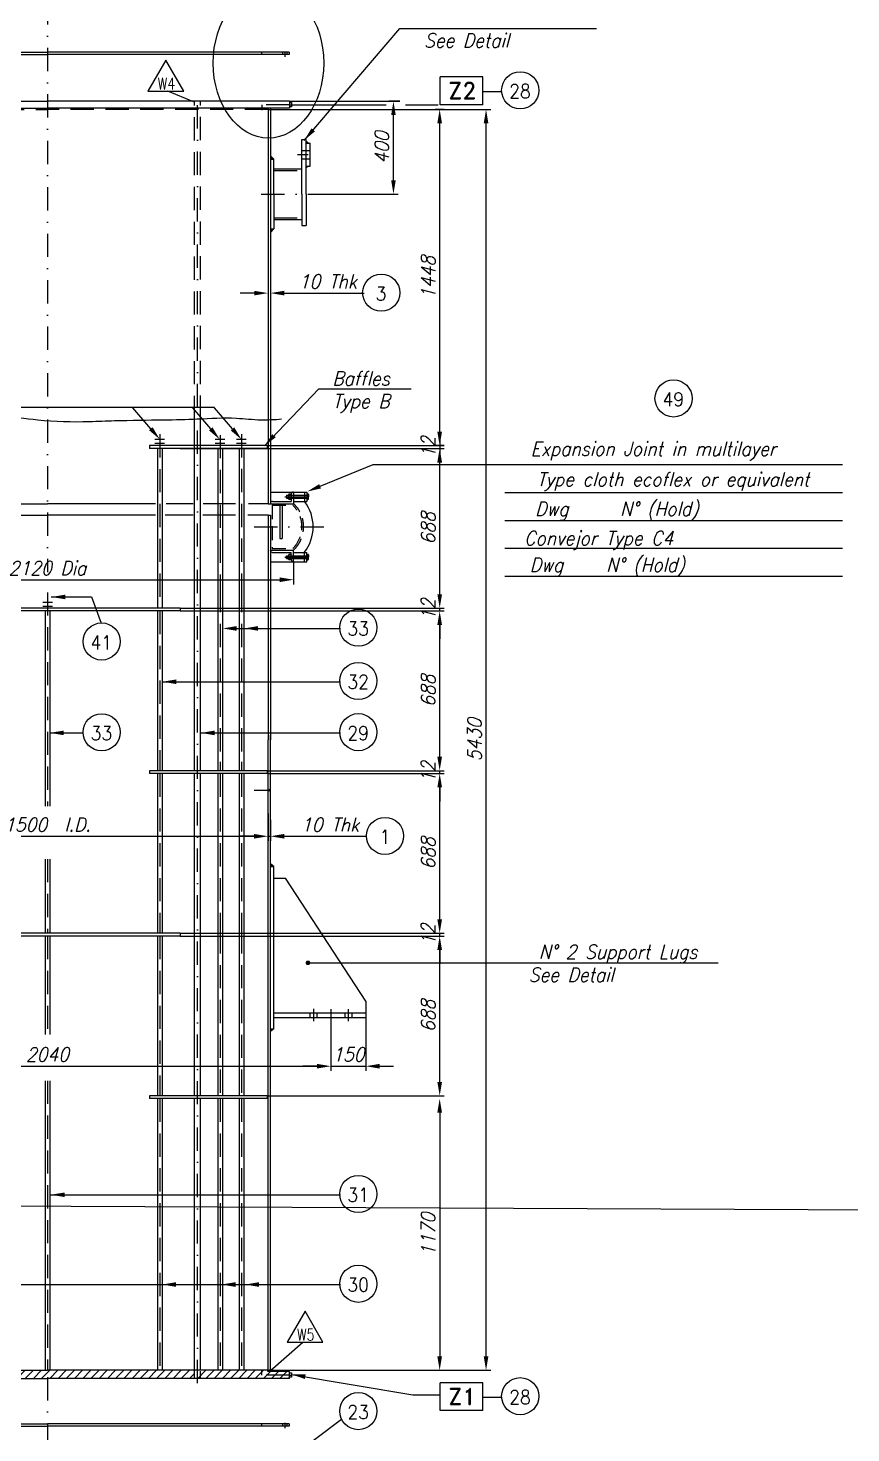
# Model space of a CAD drawing. Extents: x -16931 to 6849, y 1865 to 18685.
# Drawn here: x -13226 to -9685, y 9331 to 15380 of the extents above; entities that cross this region are included whole.
import ezdxf
from ezdxf.enums import TextEntityAlignment as Align

# ---------------------------------------------------------------- set-up
doc = ezdxf.new("R2010")
doc.units = 0
doc.header["$LTSCALE"] = 200
doc.header["$MEASUREMENT"] = 0
for name, pattern in [('CENTER', [2, 1.25, -0.25, 0.25, -0.25]), ('DASHDOT', [1, 0.5, -0.25, 0, -0.25]), ('DASHED', [0.75, 0.5, -0.25]), ('LINEAPUNTO10', [13, 10, -1.5, 0, -1.5])]:
    doc.linetypes.add(name, pattern=pattern)
doc.layers.get('0').update_dxf_attribs({"linetype": 'CONTINUOUS'})
doc.layers.get('Defpoints').update_dxf_attribs({"linetype": 'CONTINUOUS'})
for name, color, linetype in [('1', 4, 'CONTINUOUS'), ('2', 7, 'CONTINUOUS'), ('9', 1, 'LINEAPUNTO10'), ('ASSIEME', 7, 'CONTINUOUS'), ('QUOTA', 2, 'CONTINUOUS'), ('QUOTE', 1, 'CONTINUOUS')]:
    doc.layers.add(name, color=color, linetype=linetype)
doc.styles.add('PIERO', font='Romand', dxfattribs={"height": 3.5})
doc.styles.add('ROMANS', font='romans.shx', dxfattribs={"width": 0.9, "oblique": 15, "height": 60})
doc.styles.add('SIMPLEX2', font='SIMPLEX.shx', dxfattribs={"height": 40})
doc.dimstyles.get("Standard").update_dxf_attribs({"dimscale": 0, "dimtxt": 60, "dimasz": 18.75, "dimexe": 5, "dimexo": 0.0625, "dimgap": 5, "dimtad": 1, "dimdec": 0, "dimrnd": 0.5, "dimdsep": 46, "dimtxsty": 'ROMANS', "dimcen": 2.5, "dimaunit": 1, "dimadec": 0, "dimazin": 0, "dimtfac": 0.9, "dimtdec": 0, "dimtix": 1, "dimtmove": 2, "dimatfit": 3, "dimfxl": 1, "dimtolj": 1, "dimarcsym": 0})

# ---------------------------------------------------------------- blocks, each defined once
blk = doc.blocks.new('*D17')
at = {"layer": 'Defpoints', "color": 0, "linetype": 'Continuous'}
for p in [(-11654, 15065.3), (-11627, 15065.3), (-11985.9, 14665.3)]:
    blk.add_point(p, dxfattribs=at)
at = {"layer": 'QUOTA', "color": 1, "linetype": 'Continuous'}
for p, q in [((-11627, 15065.3), (-11674, 15065.3)), ((-11985.8, 14665.3), (-11634, 14665.3))]:
    blk.add_line(p, q, dxfattribs=at)
at = {"layer": 'QUOTA', "color": 0, "linetype": 'Continuous'}
blk.add_line((-11654, 14725.3), (-11654, 15005.3), dxfattribs=at)
for points in [[(-11664, 15005.3), (-11644, 15005.3), (-11654, 15065.3)], [(-11664, 14725.3), (-11644, 14725.3), (-11654, 14665.3)]]:
    blk.add_solid(points, dxfattribs=at)
at = {"layer": 'QUOTA', "color": 0, "linetype": 'Continuous', "insert": (-11704, 14865.3), "char_height": 60, "attachment_point": 5, "rotation": 90, "style": 'ROMANS'}
blk.add_mtext('\\A1;400', dxfattribs=at)
blk = doc.blocks.new('*D21')
at = {"layer": 'Defpoints', "color": 0, "linetype": 'Continuous'}
for p in [(-12196.5, 10770.3), (-12195, 9600.3), (-11455, 9600.3)]:
    blk.add_point(p, dxfattribs=at)
at = {"layer": 'QUOTA', "color": 0, "linetype": 'Continuous'}
blk.add_line((-11455, 10710.3), (-11455, 9660.3), dxfattribs=at)
at = {"layer": 'QUOTA', "color": 1, "linetype": 'Continuous'}
blk.add_line((-12194.9, 9600.3), (-11435, 9600.3), dxfattribs=at)
at = {"layer": 'QUOTA', "color": 0, "linetype": 'Continuous'}
for points in [[(-11465, 10710.3), (-11445, 10710.3), (-11455, 10770.3)], [(-11465, 9660.3), (-11445, 9660.3), (-11455, 9600.3)]]:
    blk.add_solid(points, dxfattribs=at)
at = {"layer": 'QUOTA', "color": 0, "linetype": 'Continuous', "insert": (-11505, 10185.3), "char_height": 60, "attachment_point": 5, "rotation": 90, "style": 'ROMANS'}
blk.add_mtext('\\A1;1170', dxfattribs=at)
blk = doc.blocks.new('*D22')
at = {"layer": 'Defpoints', "color": 0, "linetype": 'Continuous'}
for p in [(-11435, 15030.3), (-11255.4, 15030.3), (-11435, 9600.3)]:
    blk.add_point(p, dxfattribs=at)
at = {"layer": 'QUOTA', "color": 1, "linetype": 'Continuous'}
for p, q in [((-11434.9, 15030.3), (-11235.4, 15030.3)), ((-11434.9, 9600.3), (-11235.4, 9600.3))]:
    blk.add_line(p, q, dxfattribs=at)
at = {"layer": 'QUOTA', "color": 0, "linetype": 'Continuous'}
blk.add_line((-11255.4, 9660.3), (-11255.4, 14970.3), dxfattribs=at)
for points in [[(-11265.4, 14970.3), (-11245.4, 14970.3), (-11255.4, 15030.3)], [(-11265.4, 9660.3), (-11245.4, 9660.3), (-11255.4, 9600.3)]]:
    blk.add_solid(points, dxfattribs=at)
at = {"layer": 'QUOTA', "color": 0, "linetype": 'Continuous', "insert": (-11305.4, 12315.3), "char_height": 60, "attachment_point": 5, "rotation": 90, "style": 'ROMANS'}
blk.add_mtext('\\A1;5430', dxfattribs=at)
blk = doc.blocks.new('*D23')
at = {"layer": 'Defpoints', "color": 0, "linetype": 'Continuous'}
for p in [(-14203.5, 13082.3), (-12083.5, 13082.3), (-12083.5, 13004.8)]:
    blk.add_point(p, dxfattribs=at)
at = {"layer": 'QUOTA', "color": 1, "linetype": 'Continuous'}
for p, q in [((-14203.5, 13082.2), (-14203.5, 12984.8)), ((-12083.5, 13082.2), (-12083.5, 12984.8))]:
    blk.add_line(p, q, dxfattribs=at)
at = {"layer": 'QUOTA', "color": 0, "linetype": 'Continuous'}
blk.add_line((-14143.5, 13004.8), (-12143.5, 13004.8), dxfattribs=at)
for points in [[(-14143.5, 13014.8), (-14143.5, 12994.8), (-14203.5, 13004.8)], [(-12143.5, 13014.8), (-12143.5, 12994.8), (-12083.5, 13004.8)]]:
    blk.add_solid(points, dxfattribs=at)
at = {"layer": 'QUOTA', "color": 0, "linetype": 'Continuous', "insert": (-13143.5, 13054.8), "char_height": 60, "attachment_point": 5, "style": 'ROMANS'}
blk.add_mtext('\\A1;2120 Dia', dxfattribs=at)
blk = doc.blocks.new('*D24')
at = {"layer": 'Defpoints', "color": 0, "linetype": 'Continuous'}
for p in [(-14093.5, 11998.5), (-12193.5, 11998.5), (-12193.5, 11900)]:
    blk.add_point(p, dxfattribs=at)
at = {"layer": 'QUOTA', "color": 1, "linetype": 'Continuous'}
for p, q in [((-14093.5, 11998.5), (-14093.5, 11880)), ((-12193.5, 11998.5), (-12193.5, 11880))]:
    blk.add_line(p, q, dxfattribs=at)
at = {"layer": 'QUOTA', "color": 0, "linetype": 'Continuous'}
blk.add_line((-14033.5, 11900), (-12253.5, 11900), dxfattribs=at)
for points in [[(-14033.5, 11910), (-14033.5, 11890), (-14093.5, 11900)], [(-12253.5, 11910), (-12253.5, 11890), (-12193.5, 11900)]]:
    blk.add_solid(points, dxfattribs=at)
at = {"layer": 'QUOTA', "color": 0, "linetype": 'Continuous', "insert": (-13143.5, 11950), "char_height": 60, "attachment_point": 5, "style": 'ROMANS'}
blk.add_mtext('\\A1;1500  I.D.', dxfattribs=at)
blk = doc.blocks.new('*D26')
at = {"layer": 'Defpoints', "color": 0, "linetype": 'Continuous'}
for p in [(-11923.5, 11103.4), (-14363.5, 11021.6), (-11923.5, 10909.9)]:
    blk.add_point(p, dxfattribs=at)
at = {"layer": 'QUOTA', "color": 1, "linetype": 'Continuous'}
for p, q in [((-11923.5, 11103.3), (-11923.5, 10889.9)), ((-14363.5, 11021.5), (-14363.5, 10889.9))]:
    blk.add_line(p, q, dxfattribs=at)
at = {"layer": 'QUOTA', "color": 0, "linetype": 'Continuous'}
blk.add_line((-14303.5, 10909.9), (-11983.5, 10909.9), dxfattribs=at)
for points in [[(-14303.5, 10919.9), (-14303.5, 10899.9), (-14363.5, 10909.9)], [(-11983.5, 10919.9), (-11983.5, 10899.9), (-11923.5, 10909.9)]]:
    blk.add_solid(points, dxfattribs=at)
at = {"layer": 'QUOTA', "color": 0, "linetype": 'Continuous', "insert": (-13143.5, 10959.9), "char_height": 60, "attachment_point": 5, "style": 'ROMANS'}
blk.add_mtext('\\A1;2040', dxfattribs=at)
blk = doc.blocks.new('*D27')
at = {"layer": 'Defpoints', "color": 0, "linetype": 'Continuous'}
for p in [(-11923.5, 11103.4), (-11773.5, 11120.3), (-11773.5, 10909.9)]:
    blk.add_point(p, dxfattribs=at)
at = {"layer": 'QUOTA', "color": 1, "linetype": 'Continuous'}
blk.add_line((-11773.5, 11120.2), (-11773.5, 10889.9), dxfattribs=at)
at = {"layer": 'QUOTA', "color": 0, "linetype": 'Continuous'}
for p, q in [((-11983.5, 10909.9), (-12043.5, 10909.9)), ((-11923.5, 10909.9), (-11773.5, 10909.9)), ((-11713.5, 10909.9), (-11653.5, 10909.9))]:
    blk.add_line(p, q, dxfattribs=at)
for points in [[(-11983.5, 10919.9), (-11983.5, 10899.9), (-11923.5, 10909.9)], [(-11713.5, 10919.9), (-11713.5, 10899.9), (-11773.5, 10909.9)]]:
    blk.add_solid(points, dxfattribs=at)
at = {"layer": 'QUOTA', "color": 0, "linetype": 'Continuous', "insert": (-11848.5, 10959.9), "char_height": 60, "attachment_point": 5, "style": 'ROMANS'}
blk.add_mtext('\\A1;150', dxfattribs=at)
blk = doc.blocks.new('*D103')
at = {"layer": 'Defpoints', "color": 0, "linetype": 'Continuous'}
for p in [(-11455, 15030.3), (-11435, 15030.3), (-11435, 13582.3)]:
    blk.add_point(p, dxfattribs=at)
at = {"layer": 'QUOTA', "color": 1, "linetype": 'Continuous'}
for p, q in [((-11435, 15030.3), (-11475, 15030.3)), ((-11435, 13582.3), (-11475, 13582.3))]:
    blk.add_line(p, q, dxfattribs=at)
at = {"layer": 'QUOTA', "color": 0, "linetype": 'Continuous'}
blk.add_line((-11455, 13642.3), (-11455, 14970.3), dxfattribs=at)
for points in [[(-11465, 14970.3), (-11445, 14970.3), (-11455, 15030.3)], [(-11465, 13642.3), (-11445, 13642.3), (-11455, 13582.3)]]:
    blk.add_solid(points, dxfattribs=at)
at = {"layer": 'QUOTA', "color": 0, "linetype": 'Continuous', "insert": (-11505, 14306.3), "char_height": 60, "attachment_point": 5, "rotation": 90, "style": 'ROMANS'}
blk.add_mtext('\\A1;1448', dxfattribs=at)
blk = doc.blocks.new('*D104')
at = {"layer": 'Defpoints', "color": 0, "linetype": 'Continuous'}
for p in [(-12571.5, 11470.3), (-11455, 11470.3), (-12196.5, 10782.3)]:
    blk.add_point(p, dxfattribs=at)
at = {"layer": 'QUOTA', "color": 1, "linetype": 'Continuous'}
for p, q in [((-12571.4, 11470.3), (-11435, 11470.3)), ((-12196.4, 10782.3), (-11435, 10782.3))]:
    blk.add_line(p, q, dxfattribs=at)
at = {"layer": 'QUOTA', "color": 0, "linetype": 'Continuous'}
blk.add_line((-11455, 10842.3), (-11455, 11410.3), dxfattribs=at)
for points in [[(-11465, 11410.3), (-11445, 11410.3), (-11455, 11470.3)], [(-11465, 10842.3), (-11445, 10842.3), (-11455, 10782.3)]]:
    blk.add_solid(points, dxfattribs=at)
at = {"layer": 'QUOTA', "color": 0, "linetype": 'Continuous', "insert": (-11505, 11126.3), "char_height": 60, "attachment_point": 5, "rotation": 90, "style": 'ROMANS'}
blk.add_mtext('\\A1;688', dxfattribs=at)
blk = doc.blocks.new('*D105')
at = {"layer": 'Defpoints', "color": 0, "linetype": 'Continuous'}
for p in [(-12571.5, 11482.3), (-12571.5, 11470.3), (-11455, 11482.3)]:
    blk.add_point(p, dxfattribs=at)
at = {"layer": 'QUOTA', "color": 0, "linetype": 'Continuous'}
for p, q in [((-11455, 11542.3), (-11455, 11602.3)), ((-11455, 11470.3), (-11455, 11482.3)), ((-11455, 11410.3), (-11455, 11350.3))]:
    blk.add_line(p, q, dxfattribs=at)
at = {"layer": 'QUOTA', "color": 1, "linetype": 'Continuous'}
blk.add_line((-12571.4, 11482.3), (-11435, 11482.3), dxfattribs=at)
at = {"layer": 'QUOTA', "color": 0, "linetype": 'Continuous'}
for points in [[(-11465, 11542.3), (-11445, 11542.3), (-11455, 11482.3)], [(-11465, 11410.3), (-11445, 11410.3), (-11455, 11470.3)]]:
    blk.add_solid(points, dxfattribs=at)
at = {"layer": 'QUOTA', "color": 0, "linetype": 'Continuous', "insert": (-11505, 11476.3), "char_height": 60, "attachment_point": 5, "rotation": 90, "style": 'ROMANS'}
blk.add_mtext('\\A1;12', dxfattribs=at)
blk = doc.blocks.new('*D106')
at = {"layer": 'Defpoints', "color": 0, "linetype": 'Continuous'}
for p in [(-12196.5, 12170.3), (-11455, 12170.3), (-12571.5, 11482.3)]:
    blk.add_point(p, dxfattribs=at)
at = {"layer": 'QUOTA', "color": 1, "linetype": 'Continuous'}
blk.add_line((-12196.4, 12170.3), (-11435, 12170.3), dxfattribs=at)
at = {"layer": 'QUOTA', "color": 0, "linetype": 'Continuous'}
blk.add_line((-11455, 11542.3), (-11455, 12110.3), dxfattribs=at)
for points in [[(-11465, 12110.3), (-11445, 12110.3), (-11455, 12170.3)], [(-11465, 11542.3), (-11445, 11542.3), (-11455, 11482.3)]]:
    blk.add_solid(points, dxfattribs=at)
at = {"layer": 'QUOTA', "color": 0, "linetype": 'Continuous', "insert": (-11505, 11826.3), "char_height": 60, "attachment_point": 5, "rotation": 90, "style": 'ROMANS'}
blk.add_mtext('\\A1;688', dxfattribs=at)
blk = doc.blocks.new('*D107')
at = {"layer": 'Defpoints', "color": 0, "linetype": 'Continuous'}
for p in [(-12196.5, 12182.3), (-12196.5, 12170.3), (-11455, 12182.3)]:
    blk.add_point(p, dxfattribs=at)
at = {"layer": 'QUOTA', "color": 0, "linetype": 'Continuous'}
for p, q in [((-11455, 12242.3), (-11455, 12302.3)), ((-11455, 12170.3), (-11455, 12182.3)), ((-11455, 12110.3), (-11455, 12050.3))]:
    blk.add_line(p, q, dxfattribs=at)
at = {"layer": 'QUOTA', "color": 1, "linetype": 'Continuous'}
blk.add_line((-12196.4, 12182.3), (-11435, 12182.3), dxfattribs=at)
at = {"layer": 'QUOTA', "color": 0, "linetype": 'Continuous'}
for points in [[(-11465, 12242.3), (-11445, 12242.3), (-11455, 12182.3)], [(-11465, 12110.3), (-11445, 12110.3), (-11455, 12170.3)]]:
    blk.add_solid(points, dxfattribs=at)
at = {"layer": 'QUOTA', "color": 0, "linetype": 'Continuous', "insert": (-11505, 12176.3), "char_height": 60, "attachment_point": 5, "rotation": 90, "style": 'ROMANS'}
blk.add_mtext('\\A1;12', dxfattribs=at)
blk = doc.blocks.new('*D108')
at = {"layer": 'Defpoints', "color": 0, "linetype": 'Continuous'}
for p in [(-12571.5, 12870.3), (-11455, 12870.3), (-12196.5, 12182.3)]:
    blk.add_point(p, dxfattribs=at)
at = {"layer": 'QUOTA', "color": 1, "linetype": 'Continuous'}
blk.add_line((-12571.4, 12870.3), (-11435, 12870.3), dxfattribs=at)
at = {"layer": 'QUOTA', "color": 0, "linetype": 'Continuous'}
blk.add_line((-11455, 12242.3), (-11455, 12810.3), dxfattribs=at)
for points in [[(-11465, 12810.3), (-11445, 12810.3), (-11455, 12870.3)], [(-11465, 12242.3), (-11445, 12242.3), (-11455, 12182.3)]]:
    blk.add_solid(points, dxfattribs=at)
at = {"layer": 'QUOTA', "color": 0, "linetype": 'Continuous', "insert": (-11505, 12526.3), "char_height": 60, "attachment_point": 5, "rotation": 90, "style": 'ROMANS'}
blk.add_mtext('\\A1;688', dxfattribs=at)
blk = doc.blocks.new('*D109')
at = {"layer": 'Defpoints', "color": 0, "linetype": 'Continuous'}
for p in [(-12571.5, 12882.3), (-12571.5, 12870.3), (-11455, 12882.3)]:
    blk.add_point(p, dxfattribs=at)
at = {"layer": 'QUOTA', "color": 0, "linetype": 'Continuous'}
for p, q in [((-11455, 12942.3), (-11455, 13002.3)), ((-11455, 12870.3), (-11455, 12882.3)), ((-11455, 12810.3), (-11455, 12750.3))]:
    blk.add_line(p, q, dxfattribs=at)
at = {"layer": 'QUOTA', "color": 1, "linetype": 'Continuous'}
blk.add_line((-12571.4, 12882.3), (-11435, 12882.3), dxfattribs=at)
at = {"layer": 'QUOTA', "color": 0, "linetype": 'Continuous'}
for points in [[(-11465, 12942.3), (-11445, 12942.3), (-11455, 12882.3)], [(-11465, 12810.3), (-11445, 12810.3), (-11455, 12870.3)]]:
    blk.add_solid(points, dxfattribs=at)
at = {"layer": 'QUOTA', "color": 0, "linetype": 'Continuous', "insert": (-11505, 12876.3), "char_height": 60, "attachment_point": 5, "rotation": 90, "style": 'ROMANS'}
blk.add_mtext('\\A1;12', dxfattribs=at)
blk = doc.blocks.new('*D110')
at = {"layer": 'Defpoints', "color": 0, "linetype": 'Continuous'}
for p in [(-12571.5, 13570.3), (-11455, 13570.3), (-12571.5, 12882.3)]:
    blk.add_point(p, dxfattribs=at)
at = {"layer": 'QUOTA', "color": 1, "linetype": 'Continuous'}
blk.add_line((-12571.4, 13570.3), (-11435, 13570.3), dxfattribs=at)
at = {"layer": 'QUOTA', "color": 0, "linetype": 'Continuous'}
blk.add_line((-11455, 12942.3), (-11455, 13510.3), dxfattribs=at)
for points in [[(-11465, 13510.3), (-11445, 13510.3), (-11455, 13570.3)], [(-11465, 12942.3), (-11445, 12942.3), (-11455, 12882.3)]]:
    blk.add_solid(points, dxfattribs=at)
at = {"layer": 'QUOTA', "color": 0, "linetype": 'Continuous', "insert": (-11505, 13226.3), "char_height": 60, "attachment_point": 5, "rotation": 90, "style": 'ROMANS'}
blk.add_mtext('\\A1;688', dxfattribs=at)

msp = doc.modelspace()

# ---------------------------------------------------------------- hatches: boundary and pattern name
at = {"layer": 'ASSIEME', "linetype": 'Continuous'}
h = msp.add_hatch(dxfattribs=at)
h.set_pattern_fill('ANSI31', color=0, scale=600, angle=90, style=0)
h.set_pattern_definition([(135, (-373.07, 356.87), (-53.033, -53.033), [])])
h.paths.add_polyline_path([(-12168.1, 14815.3), (-12183.5, 14830.8), (-12183.5, 14815.3)])
for points in [[(-12183.5, 14830.8), (-12183.5, 14815.3), (-12168.1, 14815.3)], [(-12183.5, 14499.7), (-12183.5, 14515.3), (-12168.1, 14515.3)], [(-12183.5, 11781.7), (-12168.5, 11770.3), (-12183.5, 11770.3)], [(-12183.5, 11070.3), (-12168.5, 11070.3), (-12183.5, 11059)]]:
    msp.add_hatch(color=0, dxfattribs=at).paths.add_polyline_path(points)
h = msp.add_hatch(color=0, dxfattribs=at)
h.paths.add_polyline_path([(-12183.5, 12104.5, -0.062914), (-12182.7, 12098.3), (-12193.5, 12098.3)])
h.paths.add_polyline_path([(-12193.5, 12098.3), (-12182.7, 12098.3, -0.060028), (-12183.5, 12092.3)])
h = msp.add_hatch(dxfattribs=at)
h.set_pattern_fill('DOTS', color=0, scale=20, style=0)
h.set_pattern_definition([(180, (-25913.8547, 331.871), (-0.625, 1.25), [0, -1.25])])
h.paths.add_polyline_path([(-12183.5, 9605.4), (-12178.5, 9598.3), (-12193.5, 9598.3)])
h.paths.add_polyline_path([(-12178.5, 9598.3), (-12176.4, 9595.3), (-12195, 9595.3), (-12195, 9598.3), (-12193.5, 9598.3)])
at = {"layer": 'QUOTA', "linetype": 'Continuous'}
h = msp.add_hatch(dxfattribs=at)
h.set_pattern_fill('ANSI31', color=0, scale=200, style=0)
h.paths.add_polyline_path([(-12509.8, 9600.3), (-13143.5, 9600.3), (-13777.1, 9600.3), (-13777.1, 9565.3), (-13143.5, 9565.3), (-12509.8, 9565.3)])
h = msp.add_hatch(dxfattribs=at)
h.set_pattern_fill('ANSI31', color=0, scale=200, style=0)
h.paths.add_polyline_path([(-12220.7, 9600.3), (-12497.1, 9600.3), (-12497.1, 9565.3), (-12102, 9565.3), (-12102, 9580), (-12220.7, 9580)])
h.paths.add_polyline_path([(-12102, 9595.3), (-12195, 9595.3), (-12195, 9600.3), (-12220.7, 9600.3), (-12220.7, 9580), (-12102, 9580)], flags=17)
at = {"layer": 'QUOTE', "linetype": 'Continuous'}
for points in [[(-12030.1, 14892.5), (-12030.1, 14885.3), (-12020.9, 14885.3)], [(-12030.1, 14778), (-12030.1, 14785.3), (-12020.9, 14785.3)]]:
    msp.add_hatch(color=0, dxfattribs=at).paths.add_polyline_path(points)

# ---------------------------------------------------------------- linework, layer by layer
at = {"color": 0, "linetype": 'ByBlock'}
for p, q in [((-12193.4, 15030.3), (-11435, 15030.3)), ((-12253.4, 14239), (-12313.4, 14239)), ((-12133.4, 14239), (-11780.4, 14239)), ((-12196.4, 13582.3), (-11435, 13582.3)), ((-12196.4, 13570.3), (-11435, 13570.3)), ((-11455, 13610.3), (-11455, 13550.3)), ((-11455, 13581), (-11455, 13569)), ((-12193.5, 11970.6), (-12193.5, 11880)), ((-12183.5, 11970.6), (-12183.5, 11880)), ((-12253.5, 11900), (-12313.5, 11900)), ((-12193.5, 11900), (-12183.5, 11900)), ((-12123.5, 11900), (-11770.5, 11900))]:
    msp.add_line(p, q, dxfattribs=at)
at = {"color": 0, "linetype": 'Continuous'}
for p, q in [((-12048.1, 14665.3), (-12048.1, 14900.3)), ((-12030.1, 14665.3), (-12030.1, 14900.3)), ((-12012.1, 14785.3), (-12012.1, 14885.3)), ((-12168.1, 14665.3), (-12168.1, 14815.3)), ((-12168.1, 14665.3), (-12168.1, 14515.3)), ((-12048.1, 14665.3), (-12048.1, 14530.3)), ((-12030.1, 14665.3), (-12030.1, 14530.3))]:
    msp.add_line(p, q, dxfattribs=at)
at = {"color": 0, "linetype": 'ByBlock'}
for points in [[(-12253.4, 14249), (-12253.4, 14229), (-12193.4, 14239)], [(-12123.4, 14249), (-12123.4, 14229), (-12183.4, 14239)], [(-11465, 13509), (-11445, 13509), (-11455, 13569)], [(-12253.5, 11910), (-12253.5, 11890), (-12193.5, 11900)], [(-12123.5, 11910), (-12123.5, 11890), (-12183.5, 11900)]]:
    msp.add_solid(points, dxfattribs=at)
at = {"layer": '1', "color": 0, "linetype": 'Continuous', "ltscale": 100}
for p, q in [((-11453, 15050.4), (-11453, 15170.4)), ((-11268.9, 15170.4), (-11453, 15170.4)), ((-11268.9, 15050.4), (-11268.9, 15170.4)), ((-11268.9, 15050.4), (-11453, 15050.4)), ((-11268.9, 9547.1), (-11453, 9547.1)), ((-11453, 9427.1), (-11453, 9547.1)), ((-11268.9, 9427.1), (-11268.9, 9547.1)), ((-11268.9, 9427.1), (-11453, 9427.1))]:
    msp.add_line(p, q, dxfattribs=at)
at = {"layer": '9', "color": 0, "linetype": 'CENTER'}
for p, q in [((-12048.1, 14900.3), (-12030.1, 14900.3)), ((-12030.1, 14885.3), (-12012.1, 14885.3)), ((-12066.7, 14835.3), (-12020.7, 14835.3)), ((-12183.5, 14815.3), (-12168.1, 14815.3)), ((-12168.1, 14774.4), (-12048.1, 14774.4)), ((-12030.1, 14785.3), (-12012.1, 14785.3)), ((-12168.1, 14556.1), (-12048.1, 14556.1)), ((-12183.5, 14515.3), (-12168.1, 14515.3))]:
    msp.add_line(p, q, dxfattribs=at)
at = {"layer": '9', "color": 0, "linetype": 'DASHED', "ltscale": 0.5}
for p, q in [((-12048.1, 14853.3), (-12012.1, 14853.3)), ((-12048.1, 14817.3), (-12012.1, 14817.3))]:
    msp.add_line(p, q, dxfattribs=at)
at = {"layer": '9', "color": 0, "linetype": 'DASHED'}
for p, q in [((-12168.1, 14767.3), (-12048.1, 14767.3)), ((-12168.1, 14563.2), (-12048.1, 14563.2))]:
    msp.add_line(p, q, dxfattribs=at)
at = {"layer": 'ASSIEME', "color": 0, "linetype": 'DASHDOT'}
for p, q in [((-13143.5, 15495.3), (-13143.5, 13037.2)), ((-12222.7, 14665.3), (-11985.9, 14665.3)), ((-12121.7, 13362.3), (-12016.6, 13362.3)), ((-12253.6, 13232.3), (-11926.5, 13232.3)), ((-12121.7, 13102.3), (-12016.6, 13102.3)), ((-13143.5, 9571), (-13143.5, 7668.3))]:
    msp.add_line(p, q, dxfattribs=at)
at = {"layer": 'ASSIEME', "color": 0, "linetype": 'Continuous'}
for p, q in [((-14183.5, 15276.4), (-13143.5, 15276.4)), ((-14183.5, 15266.4), (-13143.5, 15266.4)), ((-12103.5, 15276.4), (-13143.5, 15276.4)), ((-12103.5, 15266.4), (-13143.5, 15266.4)), ((-12222, 15276.4), (-12222, 15266.4)), ((-12122, 15279.5), (-12122, 15256.5)), ((-12103.5, 15276.4), (-12103.5, 15266.4)), ((-14185, 15065.3), (-13143.5, 15065.3)), ((-12102, 15065.3), (-13143.5, 15065.3)), ((-12102, 15065.3), (-12102, 15035.3)), ((-12102, 15065.3), (-11627, 15065.3)), ((-14185, 15035.3), (-13143.5, 15035.3)), ((-12102, 15035.3), (-13143.5, 15035.3)), ((-12193.5, 15035.3), (-12193.5, 13332.3)), ((-12183.5, 15035.3), (-12183.5, 13332.3)), ((-12102, 15059.8), (-12092.7, 15059.8)), ((-12102, 15050.3), (-12092.7, 15050.3)), ((-12092.7, 15041.2), (-12101.8, 15041.2)), ((-12092.7, 15059.8), (-12092.7, 15041.2)), ((-12168.1, 14815.3), (-12183.5, 14830.8)), ((-12048.1, 14530.3), (-12030.1, 14530.3)), ((-12168.1, 14515.3), (-12183.5, 14499.7)), ((-12509.8, 12202.8), (-12509.8, 13696.5)), ((-12484.4, 12202.8), (-12484.4, 13697.6)), ((-12196.5, 13582.3), (-12703.5, 13582.3)), ((-12196.5, 13570.3), (-12703.5, 13570.3)), ((-12639.8, 13608.3), (-12681.1, 13608.3)), ((-12639.8, 13590.9), (-12681.1, 13590.9)), ((-12669.5, 13570.3), (-12669.5, 12882.3)), ((-12649.5, 13570.3), (-12649.5, 12882.3)), ((-12380.1, 13608.3), (-12421.4, 13608.3)), ((-12380.1, 13590.9), (-12421.4, 13590.9)), ((-12409.8, 13570.3), (-12409.8, 12957.3)), ((-12389.8, 13570.3), (-12389.8, 12957.3)), ((-12287.8, 13608.3), (-12329.1, 13608.3)), ((-12287.8, 13590.9), (-12329.1, 13590.9)), ((-12317.5, 13570.3), (-12317.5, 12957.3)), ((-12297.5, 13570.3), (-12297.5, 12957.3)), ((-12196.5, 13570.3), (-12196.5, 13582.3)), ((-12105.4, 13371.3), (-12105.4, 13362.3)), ((-12096.4, 13373.8), (-12102.8, 13373.8)), ((-12093.5, 13373.3), (-12093.5, 13342.3)), ((-12084.5, 13382.3), (-12083.5, 13382.3)), ((-12084.5, 13382.3), (-12083.5, 13382.3)), ((-12083.5, 13382.3), (-12083.5, 13332.3)), ((-12037.4, 13382.3), (-12027.4, 13382.3)), ((-12037.4, 13382.3), (-12037.4, 13342.3)), ((-12027.4, 13382.3), (-12027.4, 13342.3)), ((-12027.4, 13373.8), (-12022, 13373.8)), ((-12019.4, 13371.3), (-12019.4, 13362.3)), ((-12193.5, 13332.3), (-12083.5, 13332.3)), ((-12183.5, 13333.3), (-12183.5, 13332.3)), ((-12174.5, 13342.3), (-12093.5, 13342.3)), ((-12143.5, 13332.3), (-12143.5, 13182.3)), ((-12133.5, 13332.3), (-12133.5, 13182.3)), ((-12113.7, 13368.3), (-12113.7, 13356.3)), ((-12113.7, 13368.3), (-12105.4, 13368.3)), ((-12113.7, 13356.3), (-12105.4, 13356.3)), ((-12105.4, 13353.2), (-12105.4, 13362.3)), ((-12102.8, 13368.3), (-12096.1, 13368.3)), ((-12102.8, 13356.3), (-12096.1, 13356.3)), ((-12096.4, 13350.7), (-12102.8, 13350.7)), ((-12093.5, 13368.3), (-12022, 13368.3)), ((-12093.5, 13356.3), (-12022, 13356.3)), ((-12037.8, 13342.3), (-12027.4, 13342.3)), ((-12027.4, 13350.7), (-12022, 13350.7)), ((-12019.4, 13353.2), (-12019.4, 13362.3)), ((-12193.5, 13282.3), (-12183.5, 13282.3)), ((-12193.5, 13282.3), (-12193.5, 12315.3)), ((-12183.5, 13282.3), (-12183.5, 12315.3)), ((-12183.5, 13131.3), (-12183.5, 13132.3)), ((-12183.5, 13132.3), (-12083.5, 13132.3)), ((-12143.5, 13182.3), (-12133.5, 13182.3)), ((-12083.5, 13082.3), (-12083.5, 13132.3)), ((-12174.5, 13122.3), (-12093.5, 13122.3)), ((-12113.7, 13096.3), (-12113.7, 13108.3)), ((-12113.7, 13108.3), (-12105.4, 13108.3)), ((-12113.7, 13096.3), (-12105.4, 13096.3)), ((-12105.4, 13111.3), (-12105.4, 13102.3)), ((-12105.4, 13093.2), (-12105.4, 13102.3)), ((-12096.4, 13113.8), (-12102.8, 13113.8)), ((-12102.8, 13108.3), (-12096.1, 13108.3)), ((-12102.8, 13096.3), (-12096.1, 13096.3)), ((-12096.4, 13090.7), (-12102.8, 13090.7)), ((-12093.5, 13091.3), (-12093.5, 13122.3)), ((-12093.5, 13108.3), (-12022, 13108.3)), ((-12093.5, 13096.3), (-12022, 13096.3)), ((-12084.5, 13082.3), (-12083.5, 13082.3)), ((-12084.5, 13082.3), (-12083.5, 13082.3)), ((-12037.8, 13122.3), (-12027.4, 13122.3)), ((-12037.4, 13082.3), (-12037.4, 13122.3)), ((-12037.4, 13082.3), (-12027.4, 13082.3)), ((-12027.4, 13082.3), (-12027.4, 13122.3)), ((-12027.4, 13113.8), (-12022, 13113.8)), ((-12027.4, 13090.7), (-12022, 13090.7)), ((-12019.4, 13111.3), (-12019.4, 13102.3)), ((-12019.4, 13093.2), (-12019.4, 13102.3)), ((-12409.8, 12965), (-12409.8, 12202.8)), ((-12389.8, 12965), (-12389.8, 12202.8)), ((-12317.5, 12965), (-12317.5, 12202.8)), ((-12297.5, 12965), (-12297.5, 12202.8)), ((-13163.2, 12908.3), (-13121.9, 12908.3)), ((-13163.2, 12890.9), (-13121.9, 12890.9)), ((-12571.5, 12882.3), (-13715.5, 12882.3)), ((-12571.5, 12870.3), (-13715.5, 12870.3)), ((-13153.5, 12870.3), (-13153.5, 12030.4)), ((-13133.5, 12870.3), (-13133.5, 12030.4)), ((-12669.5, 12870.3), (-12669.5, 12202.8)), ((-12649.5, 12870.3), (-12649.5, 12202.8)), ((-12193.5, 9678.9), (-12193.5, 12315.3)), ((-12183.5, 9688.9), (-12183.5, 12334.8)), ((-12669.5, 12220.3), (-12669.5, 12182.3)), ((-12649.5, 12220.3), (-12649.5, 12182.3)), ((-12509.8, 12182.3), (-12509.8, 12220.3)), ((-12484.4, 12182.3), (-12484.4, 12220.3)), ((-12409.8, 12220.3), (-12409.8, 12182.3)), ((-12389.8, 12220.3), (-12389.8, 12182.3)), ((-12317.5, 12220.3), (-12317.5, 12182.3)), ((-12297.5, 12220.3), (-12297.5, 12182.3)), ((-12196.5, 12182.3), (-12703.5, 12182.3)), ((-12196.5, 12170.3), (-12703.5, 12170.3)), ((-12669.5, 12170.3), (-12669.5, 11482.3)), ((-12649.5, 12170.3), (-12649.5, 11482.3)), ((-12509.8, 10782.3), (-12509.8, 12170.3)), ((-12484.4, 10782.3), (-12484.4, 12170.3)), ((-12409.8, 12170.3), (-12409.8, 11466.4)), ((-12389.8, 12170.3), (-12389.8, 11466.4)), ((-12317.5, 12170.3), (-12317.5, 11466.4)), ((-12297.5, 12170.3), (-12297.5, 11466.4)), ((-12196.5, 12170.3), (-12196.5, 12182.3)), ((-12193.5, 12098.3), (-12183.5, 12104.5)), ((-12253.4, 12098.3), (-12183.5, 12098.3)), ((-12193.5, 12098.3), (-12183.5, 12092.3)), ((-13153.5, 11801.9), (-13153.5, 11482.3)), ((-13133.5, 11801.9), (-13133.5, 11482.3)), ((-12168.5, 11770.3), (-12183.5, 11781.7)), ((-12183.5, 11770.3), (-12168.5, 11770.3)), ((-12168.5, 11070.3), (-12168.5, 11770.3)), ((-12168.5, 11720.3), (-12118.5, 11720.3)), ((-11773.5, 11190.3), (-12118.5, 11720.3)), ((-12409.8, 11495.3), (-12409.8, 10782.3)), ((-12389.8, 11495.3), (-12389.8, 10782.3)), ((-12317.5, 11495.3), (-12317.5, 10782.3)), ((-12297.5, 11495.3), (-12297.5, 10782.3)), ((-12571.5, 11482.3), (-13715.5, 11482.3)), ((-12571.5, 11470.3), (-13715.5, 11470.3)), ((-13153.5, 11470.3), (-13153.5, 11047)), ((-13133.5, 11470.3), (-13133.5, 11047)), ((-12669.5, 11470.3), (-12669.5, 10782.3)), ((-12649.5, 11470.3), (-12649.5, 10782.3)), ((-12168.5, 11140.3), (-11773.5, 11140.3)), ((-12013.5, 11140.3), (-12013.5, 11120.3)), ((-11998.5, 11156.8), (-11998.5, 11103.4)), ((-11983.5, 11140.3), (-11983.5, 11120.3)), ((-11923.5, 11155.5), (-11923.5, 11103.4)), ((-11863.5, 11140.3), (-11863.5, 11120.3)), ((-11848.5, 11155.5), (-11848.5, 11103.4)), ((-11833.5, 11140.3), (-11833.5, 11120.3)), ((-11773.5, 11190.3), (-11773.5, 11120.3)), ((-12168.5, 11120.3), (-11773.5, 11120.3)), ((-12183.5, 11070.3), (-12168.5, 11070.3)), ((-12168.5, 11070.3), (-12183.5, 11059)), ((-13153.5, 10847.5), (-13153.5, 9600.3)), ((-13133.5, 10847.5), (-13133.5, 9600.3)), ((-12196.5, 10782.3), (-12703.5, 10782.3)), ((-12196.5, 10770.3), (-12703.5, 10770.3)), ((-12669.5, 10770.3), (-12669.5, 9600.3)), ((-12649.5, 10770.3), (-12649.5, 9600.3)), ((-12509.8, 9600.3), (-12509.8, 10770.3)), ((-12484.4, 9600.3), (-12484.4, 10770.3)), ((-12409.8, 10770.3), (-12409.8, 9600.3)), ((-12389.8, 10770.3), (-12389.8, 9600.3)), ((-12317.5, 10770.3), (-12317.5, 9600.3)), ((-12297.5, 10770.3), (-12297.5, 9600.3)), ((-12196.5, 10770.3), (-12196.5, 10782.3)), ((-12193.5, 9598.3), (-12193.5, 9710.3)), ((-12183.5, 9605.4), (-12183.5, 9700.3)), ((-14185, 9565.3), (-13143.5, 9565.3)), ((-14092, 9600.3), (-13143.5, 9600.3)), ((-12195, 9600.3), (-13143.5, 9600.3)), ((-12102, 9565.3), (-13143.5, 9565.3)), ((-12193.5, 9598.3), (-12195, 9598.3)), ((-12102, 9595.3), (-12195, 9595.3)), ((-12193.5, 9598.3), (-12183.5, 9605.4)), ((-12183.5, 9605.4), (-12176.4, 9595.3)), ((-12102, 9565.3), (-12102, 9595.3)), ((-12102, 9589.6), (-12092.7, 9589.6)), ((-12102, 9580), (-12092.7, 9580)), ((-12092.7, 9571), (-12101.8, 9571)), ((-12092.7, 9589.6), (-12092.7, 9571)), ((-14183.5, 9370.5), (-13143.5, 9370.5)), ((-14183.5, 9360.5), (-13143.5, 9360.5)), ((-12103.5, 9370.5), (-13143.5, 9370.5)), ((-12103.5, 9360.5), (-13143.5, 9360.5)), ((-12222, 9370.5), (-12222, 9360.5)), ((-12122, 9373.7), (-12122, 9350.7)), ((-12103.5, 9370.5), (-12103.5, 9360.5))]:
    msp.add_line(p, q, dxfattribs=at)
at = {"layer": 'ASSIEME', "color": 0, "linetype": 'DASHED'}
for p, q in [((-12131.5, 15276.4), (-12131.5, 15266.4)), ((-12112.5, 15276.4), (-12112.5, 15266.4)), ((-12509.8, 13696.5), (-12509.8, 15065.3)), ((-12484.4, 13697.6), (-12484.4, 15065.3)), ((-14093.5, 15030.3), (-13143.5, 15030.3)), ((-12193.5, 15030.3), (-13143.5, 15030.3)), ((-12102, 15050.3), (-12220.7, 15050.3)), ((-12220.7, 15050.3), (-12220.7, 15026.5)), ((-12659.5, 13631.6), (-12659.5, 12882.3)), ((-12399.8, 13627.8), (-12399.8, 12957.3)), ((-12307.5, 13631.8), (-12307.5, 12957.3)), ((-12703.5, 13582.3), (-12703.5, 13570.3)), ((-13143.5, 12950.5), (-13143.5, 12030.4)), ((-12399.8, 12965), (-12399.8, 12202.8)), ((-12307.5, 12965), (-12307.5, 12202.8)), ((-12659.5, 12870.3), (-12659.5, 12202.8)), ((-12571.5, 12882.3), (-12571.5, 12870.3)), ((-12659.5, 12220.3), (-12659.5, 12182.3)), ((-12399.8, 12220.3), (-12399.8, 12182.3)), ((-12307.5, 12220.3), (-12307.5, 12182.3)), ((-12703.5, 12182.3), (-12703.5, 12170.3)), ((-12659.5, 12170.3), (-12659.5, 11482.3)), ((-12399.8, 12170.3), (-12399.8, 11466.4)), ((-12307.5, 12170.3), (-12307.5, 11466.4)), ((-13143.5, 11801.9), (-13143.5, 11482.3)), ((-12399.8, 11495.3), (-12399.8, 10782.3)), ((-12307.5, 11495.3), (-12307.5, 10782.3)), ((-13143.5, 11470.3), (-13143.5, 11047)), ((-12659.5, 11470.3), (-12659.5, 10782.3)), ((-12571.5, 11482.3), (-12571.5, 11470.3)), ((-13143.5, 10847.5), (-13143.5, 9599.6)), ((-12703.5, 10782.3), (-12703.5, 10770.3)), ((-12659.5, 10770.3), (-12659.5, 9599.6)), ((-12399.8, 10770.3), (-12399.8, 9599.6)), ((-12307.5, 10770.3), (-12307.5, 9599.6)), ((-12220.7, 9580), (-12220.7, 9603.8)), ((-12102, 9580), (-12220.7, 9580)), ((-12195, 9595.3), (-12195, 9600.3)), ((-12131.5, 9370.5), (-12131.5, 9360.5)), ((-12112.5, 9370.5), (-12112.5, 9360.5))]:
    msp.add_line(p, q, dxfattribs=at)
at = {"layer": 'ASSIEME', "color": 0, "linetype": 'Continuous', "ltscale": 0.6}
for p, q in [((-12183.5, 13382.3), (-12037.4, 13382.3)), ((-12183.5, 13082.3), (-12037.4, 13082.3))]:
    msp.add_line(p, q, dxfattribs=at)
at = {"layer": 'ASSIEME', "color": 0, "linetype": 'DASHED', "ltscale": 0.6}
for p, q in [((-12083.5, 13382.3), (-12037.4, 13382.3)), ((-12176.5, 13325.3), (-12176.5, 13139.3)), ((-12176.5, 13325.3), (-12086.3, 13325.3)), ((-12083.5, 13342.3), (-12037.4, 13342.3)), ((-12176.5, 13139.3), (-12086.8, 13139.3)), ((-12083.5, 13122.3), (-12037.4, 13122.3)), ((-12083.5, 13082.3), (-12037.4, 13082.3))]:
    msp.add_line(p, q, dxfattribs=at)
at = {"layer": 'ASSIEME', "color": 0, "linetype": 'Continuous'}
for centre, radius, start, end in [((-12102.6, 13371), 2.8, 93.47946, 266.52054), ((-12096.2, 13371), 2.8, 273.47946, 86.52054), ((-12084.5, 13373.3), 9, 90, 180), ((-12022.1, 13371), 2.8, 273.47946, 86.52054), ((-12174.5, 13333.3), 9, 90, 180), ((-12097.3, 13362.3), 8.12, 132.36703, 180), ((-12097.3, 13362.3), 8.12, 180, 227.63297), ((-12102.6, 13353.5), 2.8, 93.47946, 266.52054), ((-12101.6, 13362.3), 8.12, 0, 47.63297), ((-12101.6, 13362.3), 8.12, 312.36703, 0), ((-12096.2, 13353.5), 2.8, 273.47946, 86.52054), ((-12177, 13232.5), 177.6, 321.63873, 38.1557), ((-12027.4, 13362.3), 8.12, 0, 47.63297), ((-12027.4, 13362.3), 8.12, 312.36703, 0), ((-12022.1, 13353.5), 2.8, 273.47946, 86.52054), ((-12174.5, 13131.3), 9, 180, 270), ((-12097.3, 13102.3), 8.12, 132.36703, 180), ((-12097.3, 13102.3), 8.12, 180, 227.63297), ((-12102.6, 13111), 2.8, 93.47946, 266.52054), ((-12102.6, 13093.5), 2.8, 93.47946, 266.52054), ((-12096.2, 13111), 2.8, 273.47946, 86.52054), ((-12101.6, 13102.3), 8.12, 0, 47.63297), ((-12101.6, 13102.3), 8.12, 312.36703, 0), ((-12096.2, 13093.5), 2.8, 273.47946, 86.52054), ((-12084.5, 13091.3), 9, 180, 270), ((-12022.1, 13111), 2.8, 273.47946, 86.52054), ((-12027.4, 13102.3), 8.12, 0, 47.63297), ((-12027.4, 13102.3), 8.12, 312.36703, 0), ((-12022.1, 13093.5), 2.8, 273.47946, 86.52054), ((-12207.6, 12098.4), 24.9, 345.92962, 14.07038)]:
    msp.add_arc(centre, radius, start, end, dxfattribs=at)
at = {"layer": 'ASSIEME', "color": 0, "linetype": 'DASHED', "ltscale": 0.6}
for radius, start, end in [(130.6, 314.45809, 45.2294), (137.6, 313.2543, 46.44254)]:
    msp.add_arc((-12178.3, 13232.5), radius, start, end, dxfattribs=at)
at = {"layer": 'ASSIEME', "color": 0, "linetype": 'Continuous'}
msp.add_spline([(-14102.2, 13603.6), (-13893.7, 13664.6), (-13739.1, 13697), (-13598.8, 13697), (-13444.2, 13689.8), (-13343.5, 13704.2), (-13185.3, 13693.4), (-12962.4, 13686.2), (-12854.5, 13689.8), (-12642.3, 13693.4), (-12498.5, 13697), (-12329.5, 13700.6), (-12225.2, 13693.4), (-12135.3, 13697)], degree=3, dxfattribs=at)
at = {"layer": 'Defpoints', "color": 0, "linetype": 'ByBlock'}
for p in [(-12193.5, 15030.3), (-12196.5, 13582.3), (-12196.5, 13582.3), (-12196.5, 13570.3), (-11455, 13581), (-11455, 13569), (-12193.5, 11970.7), (-12183.5, 11970.7), (-12183.5, 11900)]:
    msp.add_point(p, dxfattribs=at)
at = {"layer": 'QUOTA', "color": 0, "linetype": 'Continuous'}
for p, q in [((-12514.2, 15062.2), (-12625.2, 15108.7)), ((-11268.9, 15107.4), (-11188.6, 15107.4)), ((-12092.7, 15050.3), (-11684.7, 15050.3)), ((-11601.7, 15050.3), (-11461.4, 15050.3)), ((-12424, 13746.3), (-14635.2, 13746.3)), ((-12698.3, 13654.3), (-12775.6, 13745.4)), ((-12440.1, 13654.3), (-12517.4, 13745.4)), ((-12346.7, 13654.3), (-12424, 13745.4)), ((-11969.6, 13407.3), (-11741.5, 13500.5)), ((-11741.5, 13500.5), (-9721.7, 13500.5)), ((-11174.9, 13380.5), (-9721.7, 13380.5)), ((-13608.9, 13332.3), (-13143.5, 13332.3)), ((-12678, 13332.3), (-13143.5, 13332.3)), ((-12516.2, 13332.3), (-12631.7, 13332.3)), ((-12333.6, 13332.3), (-12473, 13332.3)), ((-12193.5, 13332.3), (-12278.4, 13332.3)), ((-13608.9, 13282.3), (-13143.5, 13282.3)), ((-12678, 13282.3), (-13143.5, 13282.3)), ((-12516.2, 13282.3), (-12636.9, 13282.3)), ((-12333.6, 13282.3), (-12474.8, 13282.3)), ((-12193.5, 13282.3), (-12280.1, 13282.3)), ((-11174.9, 13260.5), (-9721.7, 13260.5)), ((-11174.9, 13140.5), (-9721.7, 13140.5)), ((-11174.9, 13020.5), (-9721.7, 13020.5)), ((-12026.8, 11355.1), (-10256.1, 11355.1)), ((-12184.3, 9598.1), (-12043.3, 9721)), ((-12509.8, 9565.3), (-12509.8, 9599.7)), ((-12484.4, 9565.3), (-12484.4, 9597.4)), ((-11268.9, 9484.2), (-11188.6, 9484.2))]:
    msp.add_line(p, q, dxfattribs=at)
at = {"layer": 'QUOTA', "color": 0, "linetype": 'DASHDOT'}
msp.add_line((-12497.1, 9545.6), (-12497.1, 15078.8), dxfattribs=at)
at = {"layer": 'QUOTA', "color": 1, "linetype": 'Continuous'}
msp.add_line((-16931.4, 10324.3), (6748.6, 10218.1), dxfattribs=at)
at = {"layer": 'QUOTA', "color": 0, "linetype": 'Continuous'}
for points in [[(-12341.1, 12795.1), (-11986.8, 12795.1)], [(-12236.4, 12795.1), (-11882.1, 12795.1)], [(-13908.6, 9969.8), (-11882.1, 9969.8)]]:
    msp.add_lwpolyline(points, dxfattribs=at)
at = {"layer": 'QUOTA', "color": 0, "linetype": 'Continuous', "const_width": 10}
msp.add_lwpolyline([(-12026.8, 11355.1, 1), (-12016.8, 11355.1, 1)], format="xyb", close=True, dxfattribs=at)
at = {"layer": 'QUOTA', "color": 0, "linetype": 'Continuous'}
msp.add_ellipse((-12191.9, 15229.9), major_axis=(0, 323.4), ratio=0.735849, dxfattribs=at)
for points in [[(-12690.7, 13661.7), (-12659.5, 13609.4), (-12705.9, 13648.7)], [(-12432.5, 13660.8), (-12401.3, 13608.5), (-12447.7, 13647.8)], [(-12339.1, 13660.8), (-12307.9, 13608.5), (-12354.3, 13647.8)], [(-11965.8, 13398), (-12025.1, 13384.5), (-11973.3, 13416.5)], [(-12329.2, 12785.1), (-12389.2, 12795.1), (-12329.2, 12805.1)], [(-12236.4, 12785.1), (-12296.4, 12795.1), (-12236.4, 12805.1)], [(-12590, 9959.8), (-12650, 9969.8), (-12590, 9979.8)], [(-12333.5, 9959.8), (-12393.5, 9969.8), (-12333.5, 9979.8)], [(-12232.8, 9959.8), (-12292.8, 9969.8), (-12232.8, 9979.8)]]:
    msp.add_solid(points, dxfattribs=at)
at = {"layer": 'QUOTE', "color": 0, "linetype": 'Continuous'}
for p, q in [((-12020.9, 14885.3), (-12030.1, 14892.5)), ((-12020.9, 14785.3), (-12030.1, 14778))]:
    msp.add_line(p, q, dxfattribs=at)
at = {"layer": 'QUOTE', "color": 0}
for points in [[(-12634.1, 15242.3), (-12711.2, 15108.7), (-12556.9, 15108.7)], [(-12034.6, 9854.9), (-12111.8, 9721.2), (-11957.4, 9721.2)]]:
    msp.add_lwpolyline(points, close=True, dxfattribs=at)
for centre in [(-11108.3, 15112.1), (-11706.5, 14240.7), (-10448.3, 13785.5), (-11804.8, 12798.4), (-12910, 12738.7), (-11804.8, 12568.8), (-12910, 12348), (-11804.8, 12348.4), (-11690, 11901.6), (-11804.8, 10359.6), (-11804.8, 9973.1), (-11108.3, 9488.9), (-11804.9, 9424.7)]:
    msp.add_circle(centre, 80, dxfattribs=at)

# ---------------------------------------------------------------- texts
at = {"color": 0, "linetype": 'ByBlock', "char_height": 60, "attachment_point": 5, "style": 'ROMANS'}
for s, insert in [('See Detail', (-11339.3, 15326.7)), ('10 Thk', (-11936.8, 14289)), ('Baffles ', (-11793.7, 13871.4)), ('Type B', (-11793.7, 13764)), ('Expansion Joint in multilayer', (-10536, 13558.7)), ('Type cloth ecoflex or equivalent', (-10450.4, 13427.1)), ('Dwg      N° (Hold)', (-10692.4, 13299.7)), ('Convejor Type C4', (-10770.6, 13173.8)), ('Dwg     N° (Hold)', (-10733.9, 13059.3)), ('10 Thk', (-11926.9, 11950)), ('N° 2 Support Lugs', (-10687, 11393)), ('See Detail', (-10888.8, 11303))]:
    msp.add_mtext(s, dxfattribs=dict(at, insert=insert))
at = {"color": 0, "linetype": 'ByBlock', "insert": (-11505, 13575), "char_height": 60, "attachment_point": 5, "rotation": 90, "style": 'ROMANS'}
msp.add_mtext('\\A1;12', dxfattribs=at)
at = {"layer": '1', "color": 0, "style": 'PIERO'}
for s, p in [('Z2', (-11417.4, 15075.8)), ('Z1', (-11417.4, 9452.6))]:
    msp.add_text(s, height=70, dxfattribs=at).set_placement(p)
at = {"layer": '2', "color": 0, "style": 'SIMPLEX2', "width": 0.9}
for s, p in [('28', (-11109.3, 15108.1)), ('3', (-11707.6, 14236.7)), ('49', (-10449.3, 13781.6)), ('41', (-12911, 12734.7)), ('33', (-11805.9, 12794.5)), ('32', (-11805.9, 12564.8)), ('33', (-12911, 12344)), ('29', (-11805.9, 12344.5)), ('1', (-11691.1, 11897.7)), ('31', (-11805.9, 10355.7)), ('30', (-11805.9, 9969.1)), ('28', (-11109.3, 9484.9)), ('23', (-11805.9, 9420.8))]:
    msp.add_text(s, height=60, dxfattribs=at).set_placement(p, align=Align.MIDDLE_CENTER)
at = {"layer": 'QUOTE', "color": 0, "style": 'ROMANS', "width": 0.8}
for s, p in [('W4', (-12630.8, 15141.4)), ('W5', (-12031.3, 9753.9))]:
    msp.add_text(s, height=49.8, dxfattribs=at).set_placement(p, align=Align.MIDDLE)

# ---------------------------------------------------------------- dimensions: what is measured, and where the dimension line sits
at = {"layer": 'QUOTA', "color": 0, "linetype": 'Continuous'}
for base, p1, p2, override, picture, middle in [((-11654, 15065.3), (-11985.9, 14665.3), (-11627, 15065.3), {"dimscale": 1, "dimtxt": 60, "dimasz": 60, "dimexe": 20, "dimgap": 20, "dimclre": 1, "dimtfac": 1, "dimtdec": 1, "dimtmove": 1, "dimtzin": 0}, '*D17', (-11704, 14865.3)), ((-11455, 15030.3), (-11435, 13582.3), (-11435, 15030.3), {"dimscale": 1, "dimtxt": 60, "dimasz": 60, "dimexe": 20, "dimgap": 20, "dimclre": 1, "dimtfac": 1, "dimtdec": 1, "dimtmove": 1, "dimtzin": 0}, '*D103', (-11505, 14306.3)), ((-11255.4, 15030.3), (-11435, 9600.3), (-11435, 15030.3), {"dimscale": 1, "dimtxt": 60, "dimasz": 60, "dimexe": 20, "dimgap": 20, "dimclre": 1, "dimtfac": 1, "dimtdec": 1, "dimtmove": 1, "dimtzin": 0}, '*D22', (-11305.4, 12315.3)), ((-11455, 13570.3), (-12571.5, 12882.3), (-12571.5, 13570.3), {"dimscale": 1, "dimtxt": 60, "dimasz": 60, "dimexe": 20, "dimgap": 20, "dimse1": 1, "dimclre": 1, "dimtfac": 1, "dimtdec": 1, "dimtmove": 1, "dimtzin": 0}, '*D110', (-11505, 13226.3)), ((-11455, 12882.3), (-12571.5, 12870.3), (-12571.5, 12882.3), {"dimscale": 1, "dimtxt": 60, "dimasz": 60, "dimexe": 20, "dimgap": 20, "dimse1": 1, "dimclre": 1, "dimtfac": 1, "dimtdec": 1, "dimtmove": 1, "dimtzin": 0}, '*D109', (-11505, 12876.3)), ((-11455, 12870.3), (-12196.5, 12182.3), (-12571.5, 12870.3), {"dimscale": 1, "dimtxt": 60, "dimasz": 60, "dimexe": 20, "dimgap": 20, "dimse1": 1, "dimclre": 1, "dimtfac": 1, "dimtdec": 1, "dimtmove": 1, "dimtzin": 0}, '*D108', (-11505, 12526.3)), ((-11455, 12182.3), (-12196.5, 12170.3), (-12196.5, 12182.3), {"dimscale": 1, "dimtxt": 60, "dimasz": 60, "dimexe": 20, "dimgap": 20, "dimse1": 1, "dimclre": 1, "dimtfac": 1, "dimtdec": 1, "dimtmove": 1, "dimtzin": 0}, '*D107', (-11505, 12176.3)), ((-11455, 12170.3), (-12571.5, 11482.3), (-12196.5, 12170.3), {"dimscale": 1, "dimtxt": 60, "dimasz": 60, "dimexe": 20, "dimgap": 20, "dimse1": 1, "dimclre": 1, "dimtfac": 1, "dimtdec": 1, "dimtmove": 1, "dimtzin": 0}, '*D106', (-11505, 11826.3)), ((-11455, 11482.3), (-12571.5, 11470.3), (-12571.5, 11482.3), {"dimscale": 1, "dimtxt": 60, "dimasz": 60, "dimexe": 20, "dimgap": 20, "dimse1": 1, "dimclre": 1, "dimtfac": 1, "dimtdec": 1, "dimtmove": 1, "dimtzin": 0}, '*D105', (-11505, 11476.3)), ((-11455, 11470.3), (-12196.5, 10782.3), (-12571.5, 11470.3), {"dimscale": 1, "dimtxt": 60, "dimasz": 60, "dimexe": 20, "dimgap": 20, "dimclre": 1, "dimtfac": 1, "dimtdec": 1, "dimtmove": 1, "dimtzin": 0}, '*D104', (-11505, 11126.3)), ((-11455, 9600.3), (-12196.5, 10770.3), (-12195, 9600.3), {"dimscale": 1, "dimtxt": 60, "dimasz": 60, "dimexe": 20, "dimgap": 20, "dimse1": 1, "dimclre": 1, "dimtfac": 1, "dimtdec": 1, "dimtmove": 1, "dimtzin": 0}, '*D21', (-11505, 10185.3))]:
    dim = msp.add_linear_dim(base=base, p1=p1, p2=p2, angle=90, dimstyle='Standard', override=override, dxfattribs=at)
    dim.commit()
    dim.dimension.update_dxf_attribs({"geometry": picture, "text_midpoint": middle})
for base, p1, p2, text, picture, middle in [((-12083.5, 13004.8), (-14203.5, 13082.3), (-12083.5, 13082.3), '<> Dia', '*D23', (-13143.5, 13054.8)), ((-12193.5, 11900), (-14093.5, 11998.5), (-12193.5, 11998.5), '1500  I.D.', '*D24', (-13143.5, 11950)), ((-11923.5, 10909.9), (-14363.5, 11021.6), (-11923.5, 11103.4), '2040', '*D26', (-13143.5, 10959.9))]:
    dim = msp.add_linear_dim(base=base, p1=p1, p2=p2, text=text, dimstyle='Standard', override={"dimscale": 1, "dimtxt": 60, "dimasz": 60, "dimexe": 20, "dimgap": 20, "dimclre": 1, "dimtfac": 1, "dimtdec": 1, "dimtmove": 1, "dimtzin": 0}, dxfattribs=at)
    dim.commit()
    dim.dimension.update_dxf_attribs({"geometry": picture, "text_midpoint": middle})
dim = msp.add_linear_dim(base=(-11773.5, 10909.9), p1=(-11923.5, 11103.4), p2=(-11773.5, 11120.3), dimstyle='Standard', override={"dimscale": 1, "dimtxt": 60, "dimasz": 60, "dimexe": 20, "dimgap": 20, "dimse1": 1, "dimclre": 1, "dimtfac": 1, "dimtdec": 1, "dimtmove": 1, "dimtzin": 0}, dxfattribs=at)
dim.commit()
dim.dimension.update_dxf_attribs({"geometry": '*D27', "text_midpoint": (-11848.5, 10959.9)})

# ---------------------------------------------------------------- leaders
for points in [[(-12038.2, 14896.8), (-11626, 15378.1), (-10780.2, 15378.1)], [(-12209.3, 13581.4), (-11975.5, 13826.6), (-11577.8, 13826.6)], [(-13126.6, 12930.5), (-12953.5, 12930.5), (-12912.5, 12818.3)], [(-12648.6, 12565.5), (-11882.1, 12565.5)], [(-13133.2, 12345.3), (-12989.3, 12345.3)], [(-12483.7, 12345.1), (-11882.1, 12345.1)], [(-13129, 10356.3), (-11882.1, 10356.3)], [(-12092.7, 9582.8), (-11570.3, 9494.4), (-11453.3, 9494.4)], [(-12110.5, 9214.2), (-11877.6, 9390)]]:
    msp.add_leader(points, dimstyle='Standard', override={"dimscale": 1, "dimtxt": 60, "dimasz": 60, "dimexe": 20, "dimgap": 20, "dimclre": 1, "dimtfac": 1, "dimtdec": 1, "dimtzin": 0}, dxfattribs=at)

doc.saveas('drawing.dxf')
